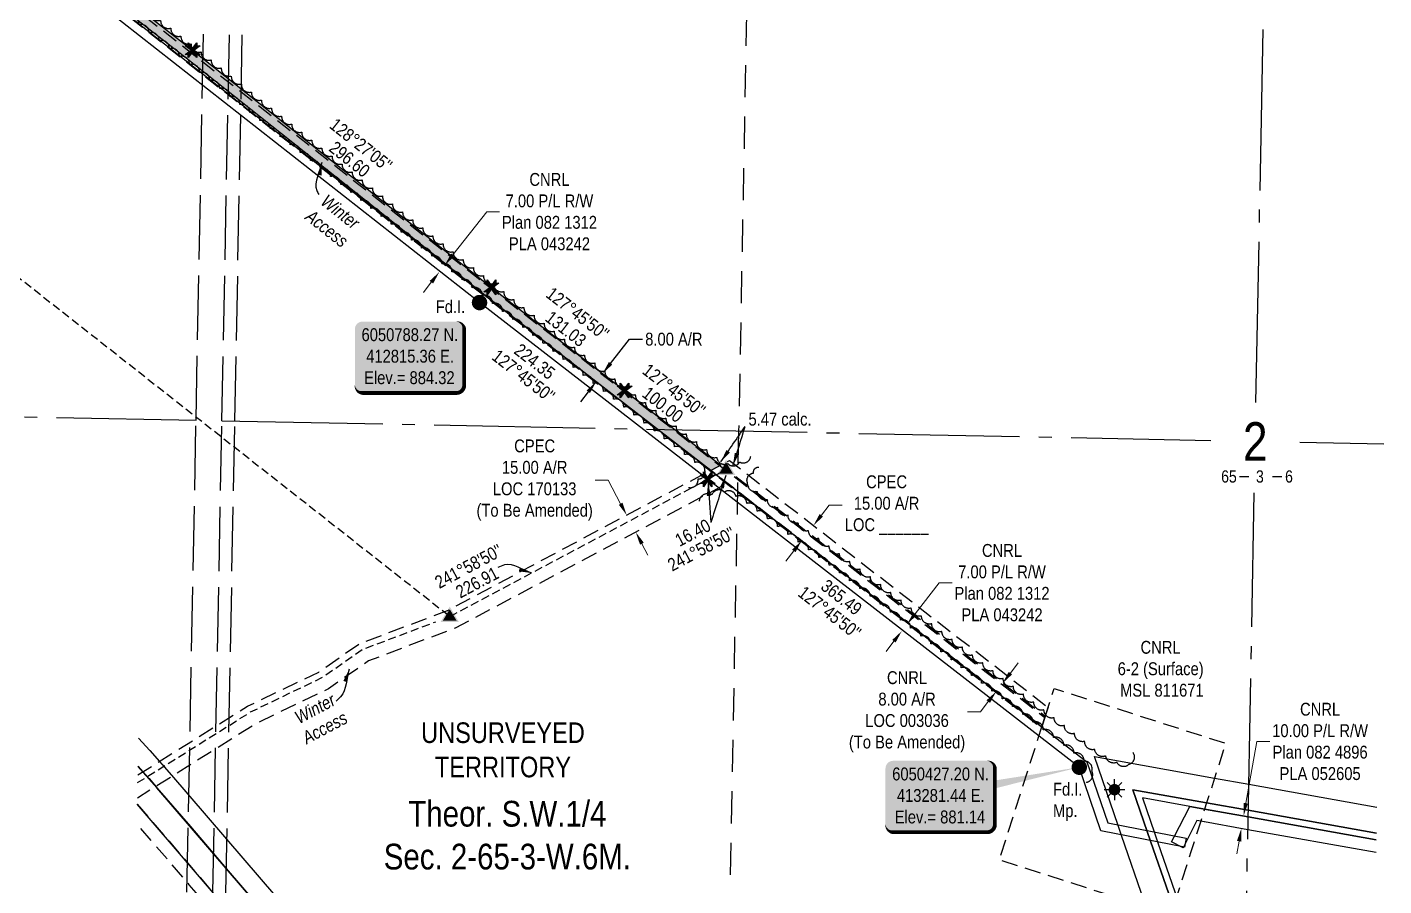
# Model space of a CAD drawing. Extents: x 409289 to 413533, y 6049756 to 6053361.
# Drawn here: x 412464 to 413518, y 6050335 to 6051002 of the extents above; entities that cross this region are included whole.
import ezdxf
from ezdxf.enums import TextEntityAlignment as Align

# ---------------------------------------------------------------- set-up
doc = ezdxf.new("R2010")
doc.units = 0
doc.header["$LTSCALE"] = 5
doc.header["$PDSIZE"] = 50
for name, pattern in [('0', [1, 1, 0]), ('foc-ACCESSROAD', [3.75, 2.5, -1.25]), ('foc-LSD', [8, 5, -3]), ('foc-QUARTERLINE', [33, 25, -3, 2, -3]), ('foc-TIELINE', [1.875, 1.25, -0.625]), ('foc-TRAV', [1.875, 1.25, -0.625]), ('foc-UNSURVEYED', [12.5, 10, -2.5])]:
    doc.linetypes.add(name, pattern=pattern)
doc.layers.get('Defpoints').update_dxf_attribs({"color": 9})
for name, color, linetype in [('10', 1, 'Continuous'), ('9', 3, 'Continuous'), ('C-AR', 13, 'foc-ACCESSROAD'), ('C-SYMBOL', 7, 'Continuous'), ('DETAIL-T', 7, 'Continuous'), ('F-AR', 190, 'foc-ACCESSROAD'), ('F-RW', 190, 'Continuous'), ('F-WS', 190, 'foc-ACCESSROAD'), ('F-WS-S', 190, 'Continuous'), ('L-BD', 7, 'Continuous'), ('L-MON', 1, 'Continuous'), ('L-QSEC', 8, 'foc-QUARTERLINE'), ('L-SECLBL', 7, 'Continuous'), ('L-SECTION-LSD', 7, 'foc-LSD'), ('L-TIE', 7, 'foc-TIELINE'), ('L-UNS-T', 3, 'Continuous'), ('L-USEC', 7, 'foc-UNSURVEYED'), ('P-PROPOSED', 10, 'Continuous'), ('P-PROPOSED-H', 21, 'Continuous'), ('P-TRAV', 4, 'foc-TRAV'), ('P-TXT', 4, 'Continuous'), ('T-BUSH', 110, '0')]:
    doc.layers.add(name, color=color, linetype=linetype)
for name, color, linetype, lineweight in [('C-AR-T', 13, 'Continuous', 9), ('F-AR-T', 190, 'Continuous', 9), ('F-FLOWLINE-T', 190, 'Continuous', 9), ('F-RW-T', 190, 'Continuous', 9), ('F-WS-T', 190, 'Continuous', 9), ('T-TEXT', 48, 'Continuous', 18)]:
    doc.layers.add(name, color=color, linetype=linetype, lineweight=lineweight)
doc.styles.add('175L', font='ARIALN.TTF', dxfattribs={"height": 20})
doc.styles.add('80', font='ARIALN.TTF', dxfattribs={"height": 10})
doc.styles.add('80CG', font='ARIALN.TTF', dxfattribs={"height": 10})
doc.styles.add('80L', font='ARIALN.TTF', dxfattribs={"height": 10})
doc.styles.add('SIMPLEX', font='ARIALN.TTF')
doc.dimstyles.new('Compass 5 000', dxfattribs={"dimscale": 5, "dimtxt": 9, "dimasz": 2, "dimexe": 0.2, "dimexo": 0.0625, "dimgap": 0.5, "dimtad": 0, "dimtih": 1, "dimtoh": 1, "dimzin": 0, "dimdsep": 46, "dimtxsty": '80CG', "dimcen": 0.1, "dimse1": 1, "dimse2": 1, "dimclrd": 256, "dimclrt": 256, "dimaunit": 1, "dimadec": 4, "dimazin": 0, "dimtfac": 0.06, "dimtofl": 0, "dimtmove": 0, "dimatfit": 1, "dimfxl": 0.2, "dimtolj": 1, "dimtzin": 0, "dimlwd": -1, "dimarcsym": 0})

# ---------------------------------------------------------------- blocks, each defined once
blk = doc.blocks.new('L-SECLBL')
at = {"layer": '9', "color": 7}
for p, q in [((-5.1, -27.8), (-12.3, -27.8)), ((20.7, -27.8), (13.5, -27.8))]:
    blk.add_line(p, q, dxfattribs=at)
at = {"layer": '10', "color": 2, "style": 'SIMPLEX'}
blk.add_attdef('SEC', text='', height=30, dxfattribs=at).set_placement((0, 0), align=Align.MIDDLE)
at = {"layer": '10', "color": 5, "style": '80L'}
blk.add_attdef('TWP', text='', height=9.5, dxfattribs=at).set_placement((-14.4, -27.4), align=Align.MIDDLE_RIGHT)
blk.add_attdef('RGE', text='', height=9.5, dxfattribs=at).set_placement((3.6, -27.4), align=Align.MIDDLE_CENTER)
blk.add_attdef('MER', text='', height=9.5, dxfattribs=at).set_placement((23.2, -27.4), align=Align.MIDDLE_LEFT)
blk = doc.blocks.new('GAS')
h = blk.add_hatch(color=255)
h.dxf.hatch_style = 1
edge = h.paths.add_edge_path()
edge.add_arc((0, 0), 0.9, 0, 360)
for p, q in [((-0.81, 0), (-1.62, 0)), ((-0.57, 0.57), (-1.14, 1.14)), ((0, 0.81), (0, 1.62)), ((0.57, 0.57), (1.14, 1.14)), ((1.62, 0), (0.81, 0)), ((-0.57, -0.57), (-1.14, -1.14)), ((0, -0.81), (0, -1.62)), ((1.14, -1.14), (0.57, -0.57))]:
    blk.add_line(p, q)
blk.add_circle((0, 0), 0.8)
blk = doc.blocks.new('*D445')
at = {"layer": 'C-AR-T', "transparency": 16777216}
for p, q in [((412915.2, 6050650.4), (412905.2, 6050650.4)), ((412925, 6050631.9), (412915.2, 6050650.4)), ((412941.5, 6050600.9), (412946.2, 6050592.1))]:
    blk.add_line(p, q, dxfattribs=at)
for points in [[(412926.5, 6050632.7), (412923.6, 6050631.2), (412929.7, 6050623.1)], [(412943, 6050601.7), (412940.1, 6050600.1), (412936.8, 6050609.8)]]:
    blk.add_solid(points, dxfattribs=at)
at = {"layer": 'Defpoints', "color": 0, "transparency": 16777216}
for p in [(412936.8, 6050609.8), (412807.4, 6050558), (412814.5, 6050544.6)]:
    blk.add_point(p, dxfattribs=at)
at = {"layer": 'C-AR-T', "transparency": 16777216, "insert": (412858.2, 6050650.4), "char_height": 10, "attachment_point": 5, "style": '80CG'}
blk.add_mtext('\\A1;CPEC\\P15.00 A/R\\PLOC 170133\\P(To Be Amended)', dxfattribs=at)
blk = doc.blocks.new('*D451')
at = {"layer": 'Defpoints', "color": 0, "transparency": 16777216}
for p in [(413407.4, 6050379.6), (413464.7, 6050379.4), (413462.9, 6050369.6)]:
    blk.add_point(p, dxfattribs=at)
at = {"layer": 'F-RW-T', "transparency": 16777216}
for p, q in [((413410.9, 6050399.2), (413419.5, 6050447.2)), ((413419.5, 6050447.2), (413429.5, 6050447.2)), ((413405.6, 6050369.7), (413403.9, 6050359.9))]:
    blk.add_line(p, q, dxfattribs=at)
for points in [[(413409.2, 6050399.5), (413412.5, 6050398.9), (413409.1, 6050389.3)], [(413404, 6050370), (413407.3, 6050369.4), (413407.4, 6050379.6)]]:
    blk.add_solid(points, dxfattribs=at)
at = {"layer": 'F-RW-T', "transparency": 16777216, "insert": (413468.6, 6050447.2), "char_height": 10, "attachment_point": 5, "style": '80CG'}
blk.add_mtext('\\A1;CNRL\\P10.00 P/L R/W\\PPlan 082 4896\\PPLA 052605', dxfattribs=at)
blk = doc.blocks.new('*D452')
at = {"layer": 'Defpoints', "color": 0, "transparency": 16777216}
for p in [(413143.5, 6050533), (413171.6, 6050520.1), (413167.3, 6050514.5)]:
    blk.add_point(p, dxfattribs=at)
at = {"layer": 'F-AR-T', "transparency": 16777216}
for p, q in [((413153.9, 6050546.5), (413172.6, 6050570.6)), ((413172.6, 6050570.6), (413182.6, 6050570.6)), ((413137.4, 6050525.1), (413131.3, 6050517.2))]:
    blk.add_line(p, q, dxfattribs=at)
for points in [[(413152.6, 6050547.5), (413155.3, 6050545.4), (413147.8, 6050538.6)], [(413136.1, 6050526.1), (413138.7, 6050524.1), (413143.5, 6050533)]]:
    blk.add_solid(points, dxfattribs=at)
at = {"layer": 'F-AR-T', "transparency": 16777216, "insert": (413221.4, 6050570.6), "char_height": 10, "attachment_point": 5, "style": '80CG'}
blk.add_mtext('\\A1;CNRL\\P7.00 P/L R/W\\PPlan 082 1312\\PPLA 043242', dxfattribs=at)
blk = doc.blocks.new('*D453')
at = {"layer": 'Defpoints', "color": 0, "transparency": 16777216}
for p in [(412707.7, 6050871.9), (412712, 6050877.5), (412784.1, 6050812)]:
    blk.add_point(p, dxfattribs=at)
at = {"layer": 'F-AR-T', "transparency": 16777216}
for p, q in [((412794.6, 6050825.3), (412821, 6050858.9)), ((412821, 6050858.9), (412831, 6050858.9)), ((412777.9, 6050804.1), (412771.8, 6050796.2))]:
    blk.add_line(p, q, dxfattribs=at)
for points in [[(412793.3, 6050826.4), (412795.9, 6050824.3), (412788.4, 6050817.5)], [(412776.6, 6050805.1), (412779.3, 6050803.1), (412784.1, 6050812)]]:
    blk.add_solid(points, dxfattribs=at)
at = {"layer": 'F-AR-T', "transparency": 16777216, "insert": (412869.7, 6050858.9), "char_height": 10, "attachment_point": 5, "style": '80CG'}
blk.add_mtext('\\A1;CNRL\\P7.00 P/L R/W\\PPlan 082 1312\\PPLA 043242', dxfattribs=at)
blk = doc.blocks.new('fdia')
at = {"color": 255, "const_width": 1}
blk.add_lwpolyline([(-0.5, 0, 1), (0.5, 0, 1)], format="xyb", close=True, dxfattribs=at)
blk = doc.blocks.new('Fdiaa')
blk.add_blockref('fdia', (0, 0))
blk = doc.blocks.new('fdib')
at = {"color": 1, "const_width": 1.6}
blk.add_lwpolyline([(-0.4, 0, 1), (0.4, 0, 1)], format="xyb", close=True, dxfattribs=at)
at = {"color": 1}
blk.add_circle((0, 0), 0.8, dxfattribs=at)
blk = doc.blocks.new('Fdibb')
blk.add_blockref('fdib', (0, 0))
blk = doc.blocks.new('fdicc')
for name in ['Fdibb', 'Fdiaa']:
    blk.add_blockref(name, (0, 0))
blk = doc.blocks.new('FDI')
blk.add_blockref('fdicc', (0, 0))
blk = doc.blocks.new('*D459')
at = {"layer": 'C-AR-T', "transparency": 16777216}
for p, q in [((413081, 6050623), (413087.1, 6050630.9)), ((413087.1, 6050630.9), (413097.1, 6050630.9)), ((413059.6, 6050595.3), (413053.4, 6050587.4))]:
    blk.add_line(p, q, dxfattribs=at)
for points in [[(413079.7, 6050624), (413082.3, 6050621.9), (413074.9, 6050615.1)], [(413058.2, 6050596.3), (413060.9, 6050594.3), (413065.7, 6050603.2)]]:
    blk.add_solid(points, dxfattribs=at)
at = {"layer": 'Defpoints', "color": 0, "transparency": 16777216}
for p in [(413074.9, 6050615.1), (413106.2, 6050590.7), (413097.1, 6050578.9)]:
    blk.add_point(p, dxfattribs=at)
at = {"layer": 'C-AR-T', "transparency": 16777216, "insert": (413131.7, 6050630.9), "char_height": 10, "attachment_point": 5, "style": '80CG'}
blk.add_mtext('\\A1;CPEC\\P15.00 A/R\\PLOC ______', dxfattribs=at)
blk = doc.blocks.new('*U461')
h = blk.add_hatch(color=254)
edge = h.paths.add_edge_path()
edge.add_line((-36.5, -28.5), (36.5, -28.5))
edge.add_arc((36.5, -22.5), 6, 270, 360)
edge.add_line((42.5, -22.5), (42.5, 21))
edge.add_arc((36.5, 21), 6, 0, 90)
edge.add_line((36.5, 27), (-36.5, 27))
edge.add_arc((-36.5, 21), 6, 90, 180)
edge.add_line((-42.5, 21), (-42.5, -22.5))
edge.add_arc((-36.5, -22.5), 6, 180, 270)
at = {"color": 1, "flags": 128}
blk.add_lwpolyline([(-36.5, -28.5, 3, 3, 0), (36.5, -28.5, 3, 3, 0.414214), (42.5, -22.5, 3, 3, 0), (42.5, 21, 3, 0, 0.414214), (36.5, 27, 0, 0, 0), (-36.5, 27, 0, 0, 0.414214), (-42.5, 21, 0, 0, 0), (-42.5, -22.5, 0, 3, 0.414214)], format="xyseb", close=True, dxfattribs=at)
blk.add_lwpolyline([(31.2, 17, 0, 10, 0), (0, 0, 5, 5, 0)], format="xyseb", dxfattribs=at)
at = {"color": 1, "style": '80'}
blk.add_attdef('ENTER_TEXT_001', (-36, -5), '', height=10, dxfattribs=at)
blk = doc.blocks.new('*U463')
h = blk.add_hatch(color=254)
edge = h.paths.add_edge_path()
edge.add_line((-36.5, -28.5), (36.5, -28.5))
edge.add_arc((36.5, -22.5), 6, 270, 360)
edge.add_line((42.5, -22.5), (42.5, 21))
edge.add_arc((36.5, 21), 6, 0, 90)
edge.add_line((36.5, 27), (-36.5, 27))
edge.add_arc((-36.5, 21), 6, 90, 180)
edge.add_line((-42.5, 21), (-42.5, -22.5))
edge.add_arc((-36.5, -22.5), 6, 180, 270)
at = {"color": 1, "flags": 128}
blk.add_lwpolyline([(-36.5, -28.5, 3, 3, 0), (36.5, -28.5, 3, 3, 0.414214), (42.5, -22.5, 3, 3, 0), (42.5, 21, 3, 0, 0.414214), (36.5, 27, 0, 0, 0), (-36.5, 27, 0, 0, 0.414214), (-42.5, 21, 0, 0, 0), (-42.5, -22.5, 0, 3, 0.414214)], format="xyseb", close=True, dxfattribs=at)
blk.add_lwpolyline([(108.1, 22, 0, 10, 0), (0, 0, 5, 5, 0)], format="xyseb", dxfattribs=at)
at = {"color": 1, "style": '80'}
blk.add_attdef('ENTER_TEXT_001', (-36, -5), '', height=10, dxfattribs=at)
blk = doc.blocks.new('*D473')
at = {"layer": 'Defpoints', "color": 0, "transparency": 16777216}
for p in [(413223.7, 6050490.9), (413216.9, 6050486.1), (413218.8, 6050484.6)]:
    blk.add_point(p, dxfattribs=at)
at = {"layer": 'F-AR-T', "transparency": 16777216}
for p, q in [((413227.9, 6050500.3), (413234, 6050508.2)), ((413210.7, 6050478.2), (413204.6, 6050470.3)), ((413204.6, 6050470.3), (413194.6, 6050470.3))]:
    blk.add_line(p, q, dxfattribs=at)
for points in [[(413226.6, 6050501.3), (413229.2, 6050499.3), (413221.8, 6050492.4)], [(413209.4, 6050479.2), (413212.1, 6050477.2), (413216.9, 6050486.1)]]:
    blk.add_solid(points, dxfattribs=at)
at = {"layer": 'F-AR-T', "transparency": 16777216, "insert": (413147.6, 6050470.3), "char_height": 10, "attachment_point": 5, "style": '80CG'}
blk.add_mtext('\\A1;CNRL\\P8.00 A/R\\PLOC 003036\\P(To Be Amended)', dxfattribs=at)
blk = doc.blocks.new('*D484')
at = {"layer": 'Defpoints', "color": 0, "transparency": 16777216}
for p in [(412911, 6050733.2), (412913.7, 6050731.1), (412908.7, 6050724.8)]:
    blk.add_point(p, dxfattribs=at)
at = {"layer": 'P-TXT', "transparency": 16777216}
for p, q in [((412917.2, 6050741), (412931.9, 6050759.8)), ((412931.9, 6050759.8), (412941.9, 6050759.8)), ((412899.9, 6050719), (412893.7, 6050711.2))]:
    blk.add_line(p, q, dxfattribs=at)
for points in [[(412915.9, 6050742.1), (412918.5, 6050740), (412911, 6050733.2)], [(412898.6, 6050720), (412901.2, 6050718), (412906.1, 6050726.9)]]:
    blk.add_solid(points, dxfattribs=at)
at = {"layer": 'P-TXT', "transparency": 16777216, "insert": (412966.4, 6050759.8), "char_height": 10, "attachment_point": 5, "style": '80CG'}
blk.add_mtext('\\A1;8.00 A/R', dxfattribs=at)
blk = doc.blocks.new('STRIA')
blk.add_hatch(color=255).paths.add_polyline_path([(-0.04, 1.52), (-1.47, -0.87), (1.39, -0.87)])
blk = doc.blocks.new('STRIAA')
blk.add_blockref('STRIA', (0, 0))
blk = doc.blocks.new('STRIB')
at = {"color": 1}
blk.add_solid([(-1.12, -0.67), (-0.04, 1.13), (1.04, -0.67)], dxfattribs=at)
blk = doc.blocks.new('STRIBB')
blk.add_blockref('STRIB', (0, 0))
blk = doc.blocks.new('STRICC')
for name in ['STRIAA', 'STRIBB']:
    blk.add_blockref(name, (0, 0))
blk = doc.blocks.new('fdspike')
blk.add_blockref('STRICC', (0, 0))
blk = doc.blocks.new('TEMP')
h = blk.add_hatch(color=255)
h.dxf.hatch_style = 1
h.paths.add_polyline_path([(0, 0.25), (-0.67, 1.15), (-0.67, 0.67), (-1.15, 0.67), (-0.25, 0), (-1.15, -0.67), (-0.67, -0.67), (-0.67, -1.15), (0, -0.25), (0.67, -1.15), (0.67, -0.67), (1.15, -0.67), (0.25, 0), (1.15, 0.67), (0.67, 0.67), (0.67, 1.15)])
h.paths.add_polyline_path([(0.57, 0.85), (0.57, 0.57), (0.85, 0.57), (0.08, 0), (0.85, -0.57), (0.57, -0.57), (0.57, -0.85), (0, -0.08), (-0.57, -0.85), (-0.57, -0.57), (-0.85, -0.57), (-0.08, 0), (-0.85, 0.57), (-0.57, 0.57), (-0.57, 0.85), (0, 0.08)], flags=16)
h = blk.add_hatch(color=1)
h.dxf.hatch_style = 1
h.paths.add_polyline_path([(0, 0.08), (-0.57, 0.85), (-0.57, 0.57), (-0.85, 0.57), (-0.08, 0), (-0.85, -0.57), (-0.57, -0.57), (-0.57, -0.85), (0, -0.08), (0.57, -0.85), (0.57, -0.57), (0.85, -0.57), (0.08, 0), (0.85, 0.57), (0.57, 0.57), (0.57, 0.85)])
at = {"color": 1}
for p, q in [((-0.08, 0), (0.08, 0)), ((0, 0.08), (0, -0.08))]:
    blk.add_line(p, q, dxfattribs=at)
at = {"color": 255, "flags": 128}
blk.add_lwpolyline([(-0.25, 0), (-1.15, 0.67), (-0.67, 0.67), (-0.67, 1.15), (0, 0.25), (0.67, 1.15), (0.67, 0.67), (1.15, 0.67), (0.25, 0), (1.15, -0.67), (0.67, -0.67), (0.67, -1.15), (0, -0.25), (-0.67, -1.15), (-0.67, -0.67), (-1.15, -0.67)], close=True, dxfattribs=at)
at = {"color": 1, "flags": 128}
blk.add_lwpolyline([(-0.08, 0), (-0.85, 0.57), (-0.57, 0.57), (-0.57, 0.85), (0, 0.08), (0.57, 0.85), (0.57, 0.57), (0.85, 0.57), (0.08, 0), (0.85, -0.57), (0.57, -0.57), (0.57, -0.85), (0, -0.08), (-0.57, -0.85), (-0.57, -0.57), (-0.85, -0.57)], close=True, dxfattribs=at)

msp = doc.modelspace()

# ---------------------------------------------------------------- hatches: boundary and pattern name
at = {"layer": 'P-PROPOSED-H'}
h = msp.add_hatch(color=256, dxfattribs=at)
h.dxf.hatch_style = 1
edge = h.paths.add_edge_path()
edge.add_line((410652.128, 6052141.112), (411103.611, 6051879.568))
edge.add_line((411103.611, 6051879.568), (411364.264, 6051729.42))
edge.add_line((411364.264, 6051729.42), (411449.308, 6051679.335))
edge.add_line((411449.308, 6051679.335), (411712.004, 6051528.886))
edge.add_line((411712.004, 6051528.886), (411766.035, 6051506.271))
edge.add_line((411766.035, 6051506.271), (411970.264, 6051448.281))
edge.add_arc((411913.475, 6051248.278), 207.909, 52.373267, 74.148418, ccw=False)
edge.add_line((412040.406, 6051412.943), (412196.33, 6051292.75))
edge.add_line((412196.33, 6051292.75), (412275.496, 6051231.678))
edge.add_line((412275.496, 6051231.678), (412353.642, 6051169.192))
edge.add_line((412353.642, 6051169.192), (412514.034, 6051045.641))
edge.add_line((412514.034, 6051045.641), (412592.403, 6050984.457))
edge.add_line((412592.403, 6050984.457), (412824.579, 6050800.095))
edge.add_line((412824.579, 6050800.095), (412928.119, 6050719.884))
edge.add_line((412928.119, 6050719.884), (413002.82, 6050662.014))
edge.add_line((413002.82, 6050662.014), (412995.058, 6050657.884))
edge.add_line((412995.058, 6050657.884), (412923.207, 6050713.575))
edge.add_line((412923.207, 6050713.575), (412819.644, 6050793.803))
edge.add_line((412819.644, 6050793.803), (412587.456, 6050978.175))
edge.add_line((412587.456, 6050978.175), (412509.134, 6051039.322))
edge.add_line((412509.134, 6051039.322), (412348.705, 6051162.901))
edge.add_line((412348.705, 6051162.901), (412270.557, 6051225.389))
edge.add_line((412270.557, 6051225.389), (412191.446, 6051286.419))
edge.add_line((412191.446, 6051286.419), (412035.524, 6051406.61))
edge.add_arc((411913.475, 6051248.278), 199.913, 52.373267, 74.148418)
edge.add_line((411968.08, 6051440.589), (411763.39, 6051498.709))
edge.add_line((411763.39, 6051498.709), (411708.468, 6051521.697))
edge.add_line((411708.468, 6051521.697), (411445.292, 6051672.42))
edge.add_line((411445.292, 6051672.42), (411360.239, 6051722.51))
edge.add_line((411360.239, 6051722.51), (411099.611, 6051872.644))
edge.add_line((411099.611, 6051872.644), (410653.316, 6052131.182))
edge.add_line((410653.316, 6052131.182), (410509.268, 6051993.373))
edge.add_line((410509.268, 6051993.373), (410182.716, 6051677.571))
edge.add_line((410182.716, 6051677.571), (410143.771, 6051636.3))
edge.add_line((410143.771, 6051636.3), (410135.549, 6051639.239))
edge.add_line((410135.549, 6051639.239), (410177.072, 6051683.242))
edge.add_line((410177.072, 6051683.242), (410503.725, 6051999.136))
edge.add_line((410503.725, 6051999.136), (410652.128, 6052141.112))

# ---------------------------------------------------------------- linework, layer by layer
at = {"layer": 'C-AR', "flags": 128}
msp.add_lwpolyline([(412549.787, 6050421.219), (412635.067, 6050474.579), (412635.067, 6050474.579), (412635.067, 6050474.579), (412635.067, 6050474.579), (412690.373, 6050501.186), (412721.957, 6050523.175), (412790.352, 6050548.949), (412995.058, 6050657.884), (413008.055, 6050647.815), (412796.543, 6050535.26), (412728.992, 6050509.803), (412697.955, 6050488.195), (412642.316, 6050461.428), (412549.441, 6050403.258)], dxfattribs=at)
msp.add_lwpolyline([(413257.251, 6050473.761), (413252.385, 6050458.564), (412995.058, 6050657.884), (413009.593, 6050665.618)], close=True, dxfattribs=at)
at = {"layer": 'F-AR', "flags": 128}
for points in [[(410648.923, 6052138.046), (410956.617, 6051963.04), (410992.677, 6051942.335), (411022.509, 6051925.206), (411261.715, 6051787.86), (411427.171, 6051692.477), (411562.777, 6051610.641), (411684.35, 6051526.568), (411724.733, 6051520.201), (411726.838, 6051519.234), (411728.252, 6051518.582), (411737.279, 6051514.436), (411749.819, 6051510.799), (411807.217, 6051494.158), (411982.08, 6051443.457), (412032.879, 6051416.343), (412334.565, 6051184.076), (412600.435, 6050975.278), (412630.153, 6050951.938), (412823.6, 6050800.017), (412966.151, 6050689.497), (413254.704, 6050465.806), (413252.107, 6050457.696), (413008.291, 6050646.712), (412999.631, 6050653.425), (412952.751, 6050689.763), (412818.679, 6050793.709), (412629.961, 6050941.918), (412600.242, 6050965.258), (412329.649, 6051177.767), (412028.518, 6051409.604), (411979.047, 6051436.008), (411807.056, 6051485.876), (411734.121, 6051507.024), (411722.741, 6051512.419), (411712.891, 6051513.973), (411681.295, 6051518.955), (411680.46, 6051519.528), (411558.428, 6051603.927), (411423.107, 6051685.589), (411257.731, 6051780.927), (411022.33, 6051916.087), (410992.498, 6051933.216), (410952.609, 6051956.119), (410650.146, 6052128.15), (410509.267, 6051993.371), (410184.331, 6051679.137), (410182.763, 6051677.621), (410143.771, 6051636.3), (410135.435, 6051639.28), (410177.179, 6051683.345), (410184.555, 6051690.479), (410503.736, 6051999.146), (410648.923, 6052138.046)], [(413252.385, 6050458.564), (413254.98, 6050466.669), (413007.152, 6050658.658), (412999.412, 6050654.539)]]:
    msp.add_lwpolyline(points, close=True, dxfattribs=at)
msp.add_lwpolyline([(412549.348, 6050398.398), (412590.055, 6050351.045), (412619.563, 6050316.721), (412991.09, 6049884.527), (412977.633, 6049884.795), (412619.272, 6050301.599), (412589.764, 6050335.917), (412549.056, 6050383.262)], dxfattribs=at)
at = {"layer": 'F-FLOWLINE-T', "flags": 128}
for points in [[(413362.147, 6050364.686), (413353.205, 6050369.196), (413367.266, 6050396.843), (413512.296, 6050371.013)], [(413512.103, 6050360.895), (413372.814, 6050385.702), (413362.115, 6050364.665)]]:
    msp.add_lwpolyline(points, dxfattribs=at)
at = {"layer": 'F-RW'}
for points in [[(410872.823, 6050928.351), (410929.855, 6050966.144), (411404.946, 6051290.001), (411717.376, 6051504.701), (411735.215, 6051507.572), (411980.144, 6051436.545), (412029.612, 6051410.139), (412330.672, 6051177.541), (412819.661, 6050793.79), (413287.409, 6050431.431), (413303.622, 6050383.979), (413364.484, 6050371.994), (413363.132, 6050365.129), (413298.306, 6050377.895), (413281.466, 6050427.184), (412815.359, 6050788.272), (412326.373, 6051172.02), (412025.798, 6051404.243), (411977.494, 6051430.028), (411734.775, 6051500.414), (411715.432, 6051497.301), (411407.769, 6051285.877), (410932.643, 6050961.996), (410872.704, 6050922.276)], [(412550.337, 6050449.832), (412559.055, 6050440.187), (412575.988, 6050421.097), (412631.515, 6050356.505), (413016.933, 6049908.17), (413037.086, 6049883.634), (413017.339, 6049884.005), (413005.442, 6049898.527), (412620.14, 6050346.727), (412564.689, 6050411.23), (412549.915, 6050427.887)], [(413472.395, 6049901.083), (413407.101, 6050097.035), (413333.262, 6050318.622), (413332.013, 6050322.372), (413314.297, 6050374.147), (413311.595, 6050381.822), (413293.189, 6050435.418), (413386.565, 6050418.735), (413413.141, 6050413.986), (413512.776, 6050396.187)], [(412549.916, 6050427.928), (412557.448, 6050419.592), (412557.997, 6050418.985), (412558.516, 6050418.411), (412564.13, 6050411.88), (412564.689, 6050411.23), (412590.633, 6050381.051), (412620.14, 6050346.727), (413005.442, 6049898.527), (413017.339, 6049884.005), (412991.09, 6049884.527), (412619.563, 6050316.721), (412590.056, 6050351.046), (412549.348, 6050398.398)], [(413512.39, 6050375.949), (413412.755, 6050393.75), (413380.414, 6050399.528), (413323.14, 6050409.761), (413334.285, 6050377.316), (413336.917, 6050369.661), (413350.946, 6050328.794), (413354.424, 6050318.358), (413408.241, 6050156.849), (413473.582, 6049960.759)]]:
    msp.add_lwpolyline(points, dxfattribs=at)
at = {"layer": 'F-RW', "flags": 128}
for points in [[(413473.582, 6049960.759), (413408.241, 6050156.849), (413354.424, 6050318.358), (413350.946, 6050328.794), (413336.917, 6050369.661), (413334.285, 6050377.316), (413323.14, 6050409.761), (413380.414, 6050399.528), (413412.755, 6050393.75), (413512.39, 6050375.949)], [(413512.294, 6050370.887), (413412.659, 6050388.688), (413378.876, 6050394.725), (413367.244, 6050396.802), (413330.63, 6050403.344), (413339.96, 6050376.192), (413342.592, 6050368.54), (413355.682, 6050330.397), (413357.007, 6050326.423), (413408.526, 6050171.81), (413473.879, 6049975.683)], [(413512.102, 6050360.838), (413412.468, 6050378.661), (413375.804, 6050385.168), (413372.843, 6050385.75), (413362.147, 6050364.686), (413353.205, 6050369.196), (413355.227, 6050373.173), (413367.244, 6050396.802), (413378.876, 6050394.725), (413412.659, 6050388.688), (413512.294, 6050370.887)]]:
    msp.add_lwpolyline(points, dxfattribs=at)
at = {"layer": 'F-WS', "flags": 128}
msp.add_lwpolyline([(413354.424, 6050318.358), (413352.533, 6050312.452), (413333.262, 6050318.622), (413219.264, 6050355.125), (413249.835, 6050450.601), (413252.107, 6050457.696), (413254.704, 6050465.806), (413261.936, 6050488.393), (413395.205, 6050445.722), (413386.565, 6050418.735), (413380.414, 6050399.528), (413378.876, 6050394.725), (413375.804, 6050385.168), (413368.242, 6050361.488), (413357.007, 6050326.423), (413354.424, 6050318.358)], close=True, dxfattribs=at)
at = {"layer": 'L-QSEC'}
for p, q in [((413418.78, 6050710.515), (413433.523, 6051484.72)), ((411826.759, 6050712.157), (412595.079, 6050696.885)), ((412615.183, 6050696.486), (413383.689, 6050681.219)), ((413452.928, 6050679.844), (413518.157, 6050678.548)), ((413402.895, 6049876.337), (413417.448, 6050640.559))]:
    msp.add_line(p, q, dxfattribs=at)
at = {"layer": 'L-SECTION-LSD', "flags": 128}
for points in [[(413032.089, 6051492.69), (413016.696, 6050688.51)], [(413016.696, 6050688.51), (413001.303, 6049884.324)]]:
    msp.add_lwpolyline(points, dxfattribs=at)
at = {"layer": 'L-TIE'}
msp.add_line((411636.31, 6051452.93), (412792.416, 6050544.386), dxfattribs=at)
at = {"layer": 'L-USEC'}
for p, q in [((412595.079, 6050696.885), (412610.55, 6051501.06)), ((412615.183, 6050696.498), (412630.655, 6051500.673)), ((412625.235, 6050696.305), (412640.707, 6051500.48)), ((412579.608, 6049892.606), (412595.079, 6050696.885)), ((412599.714, 6049892.311), (412615.183, 6050696.499)), ((412609.766, 6049892.111), (412625.235, 6050696.305))]:
    msp.add_line(p, q, dxfattribs=at)
at = {"layer": 'P-PROPOSED', "flags": 128}
msp.add_lwpolyline([(411766.035, 6051506.271), (411970.264, 6051448.281, -0.09529896), (412040.406, 6051412.943), (412196.33, 6051292.75), (412275.496, 6051231.678), (412353.642, 6051169.192), (412514.034, 6051045.641), (412592.403, 6050984.457), (412824.579, 6050800.095), (412928.119, 6050719.884), (413002.82, 6050662.014), (412995.058, 6050657.884), (412923.207, 6050713.575), (412819.644, 6050793.803), (412587.456, 6050978.175), (412509.134, 6051039.322), (412348.705, 6051162.901), (412270.557, 6051225.389), (412191.446, 6051286.419), (412035.524, 6051406.61, 0.09529896), (411968.08, 6051440.589), (411763.39, 6051498.709)], format="xyb", dxfattribs=at)
at = {"layer": 'P-TRAV', "flags": 128}
for points in [[(412792.416, 6050544.386), (413007.152, 6050658.658)], [(412549.672, 6050415.251), (412637.484, 6050470.195), (412692.9, 6050496.855), (412724.302, 6050518.718), (412781.491, 6050540.269)]]:
    msp.add_lwpolyline(points, dxfattribs=at)
at = {"layer": 'T-BUSH', "flags": 128}
for points in [[(411755.022, 6051529.291, 0.52056705), (411749.794, 6051521.394, 0.52056705), (411755.799, 6051514.688, 0.52056705), (411764.793, 6051510.515, 0.52056705), (411774.276, 6051507.356, 0.52056705), (411783.807, 6051504.35, 0.52056705), (411793.416, 6051501.595, 0.52056705), (411803.024, 6051498.841, 0.52056705), (411812.633, 6051496.087, 0.52056705), (411822.241, 6051493.332, 0.52056705), (411831.85, 6051490.578, 0.52056705), (411841.459, 6051487.823, 0.52056705), (411851.067, 6051485.069, 0.52056705), (411860.676, 6051482.315, 0.52056705), (411870.285, 6051479.56, 0.52056705), (411879.897, 6051476.821, 0.52056705), (411889.519, 6051474.114, 0.52056705), (411899.141, 6051471.406, 0.52056705), (411908.763, 6051468.699, 0.52056705), (411918.385, 6051465.991, 0.52056705), (411928.007, 6051463.284, 0.52056705), (411937.629, 6051460.576, 0.52056705), (411947.251, 6051457.869, 0.52056705), (411956.873, 6051455.162, 0.52056705), (411966.495, 6051452.454, 0.52056705), (411976.037, 6051449.496, 0.52056705), (411985.459, 6051446.158, 0.52056705), (411994.765, 6051442.55, 0.52056705), (412003.679, 6051438.028, 0.52056705), (412012.593, 6051433.505, 0.52056705), (412021.247, 6051428.536, 0.52056705), (412029.583, 6051423.02, 0.52056705), (412037.91, 6051417.491, 0.52056705), (412045.992, 6051411.61, 0.52056705), (412054.075, 6051405.73, 0.52056705), (412062.158, 6051399.849, 0.52056705), (412070.066, 6051393.739, 0.52056705), (412077.889, 6051387.517, 0.52056705), (412085.712, 6051381.295, 0.52056705), (412093.535, 6051375.073, 0.52056705), (412101.358, 6051368.852, 0.52056705), (412109.181, 6051362.63, 0.52056705), (412117.004, 6051356.408, 0.52056705), (412124.946, 6051350.34, 0.52056705), (412132.927, 6051344.321, 0.52056705), (412140.908, 6051338.303, 0.52056705), (412148.888, 6051332.284, 0.52056705), (412156.869, 6051326.266, 0.52056705), (412164.849, 6051320.247, 0.52056705), (412172.83, 6051314.229, 0.52056705), (412180.81, 6051308.21, 0.52056705), (412188.791, 6051302.192, 0.52056705), (412196.771, 6051296.173, 0.52056705), (412204.697, 6051290.083, 0.52056705), (412212.611, 6051283.977, 0.52056705), (412220.526, 6051277.872, 0.52056705), (412228.44, 6051271.766, 0.52056705), (412236.354, 6051265.661, 0.52056705), (412244.269, 6051259.555, 0.52056705), (412252.183, 6051253.45, 0.52056705), (412260.097, 6051247.345, 0.52056705), (412268.011, 6051241.239, 0.52056705), (412275.926, 6051235.134, 0.52056705), (412283.752, 6051228.916, 0.52056705), (412291.558, 6051222.674, 0.52056705), (412299.365, 6051216.431, 0.52056705), (412307.172, 6051210.189, 0.52056705), (412314.979, 6051203.947, 0.52056705), (412322.785, 6051197.704, 0.52056705), (412330.592, 6051191.462, 0.52056705), (412338.399, 6051185.22, 0.52056705), (412346.206, 6051178.978, 0.52056705), (412354.012, 6051172.735, 0.52056705), (412361.891, 6051166.584, 0.52056705), (412369.787, 6051160.455, 0.52056705), (412377.683, 6051154.326, 0.52056705), (412385.579, 6051148.197, 0.52056705), (412393.475, 6051142.068, 0.52056705), (412401.371, 6051135.939, 0.52056705), (412409.267, 6051129.809, 0.52056705), (412417.163, 6051123.68, 0.52056705), (412425.058, 6051117.551, 0.52056705), (412432.954, 6051111.422, 0.52056705), (412440.882, 6051105.334, 0.52056705), (412448.823, 6051099.263, 0.52056705), (412456.764, 6051093.193, 0.52056705), (412464.706, 6051087.123, 0.52056705), (412472.647, 6051081.052, 0.52056705), (412480.588, 6051074.982, 0.52056705), (412488.529, 6051068.912, 0.52056705), (412496.47, 6051062.841, 0.52056705), (412504.412, 6051056.771, 0.52056705), (412512.353, 6051050.701, 0.52056705), (412520.259, 6051044.585, 0.52056705), (412528.138, 6051038.434, 0.52056705), (412536.017, 6051032.283, 0.52056705), (412543.896, 6051026.132, 0.52056705), (412551.775, 6051019.981, 0.52056705), (412559.653, 6051013.83, 0.52056705), (412567.532, 6051007.679, 0.52056705), (412575.411, 6051001.527, 0.52056705), (412583.29, 6050995.376, 0.52056705), (412591.169, 6050989.225, 0.52056705), (412599.011, 6050983.028, 0.52056705), (412606.83, 6050976.801, 0.52056705), (412614.649, 6050970.573, 0.52056705), (412622.467, 6050964.346, 0.52056705), (412630.286, 6050958.119, 0.52056705), (412638.105, 6050951.892, 0.52056705), (412645.924, 6050945.665, 0.52056705), (412653.743, 6050939.437, 0.52056705), (412661.561, 6050933.21, 0.52056705), (412669.38, 6050926.983, 0.52056705), (412677.211, 6050920.77, 0.52056705), (412685.049, 6050914.568, 0.52056705), (412692.888, 6050908.366, 0.52056705), (412700.726, 6050902.163, 0.52056705), (412708.565, 6050895.961, 0.52056705), (412716.403, 6050889.759, 0.52056705), (412724.242, 6050883.556, 0.52056705), (412732.08, 6050877.354, 0.52056705), (412739.919, 6050871.151, 0.52056705), (412747.757, 6050864.949, 0.52056705), (412755.596, 6050858.747, 0.52056705), (412763.438, 6050852.549, 0.52056705), (412771.293, 6050846.367, 0.52056705), (412779.147, 6050840.185, 0.52056705), (412787.002, 6050834.003, 0.52056705), (412794.857, 6050827.821, 0.52056705), (412802.712, 6050821.64, 0.52056705), (412810.566, 6050815.458, 0.52056705), (412818.421, 6050809.276, 0.52056705), (412826.276, 6050803.094, 0.52056705), (412834.131, 6050796.912, 0.52056705), (412841.986, 6050790.732, 0.52056705), (412849.846, 6050784.556, 0.52056705), (412857.705, 6050778.38, 0.52056705), (412865.565, 6050772.204, 0.52056705), (412873.424, 6050766.029, 0.52056705), (412881.284, 6050759.853, 0.52056705), (412889.143, 6050753.677, 0.52056705), (412897.003, 6050747.501, 0.52056705), (412904.862, 6050741.325, 0.52056705), (412912.722, 6050735.15, 0.52056705), (412920.602, 6050729, 0.52056705), (412928.52, 6050722.9, 0.52056705), (412936.438, 6050716.8, 0.52056705), (412944.357, 6050710.7, 0.52056705), (412952.275, 6050704.6, 0.52056705), (412960.194, 6050698.5, 0.52056705), (412968.112, 6050692.4, 0.52056705), (412976.03, 6050686.3, 0.52056705), (412983.949, 6050680.199, 0.52056705), (412991.867, 6050674.099, 0.52056705), (412999.786, 6050667.999, 0.52056705), (413008.408, 6050663.137, 0.52056705), (413017.471, 6050664.331, 0.52056705), (413026.125, 6050668.735, 0.52056705)], [(412977.736, 6050644.586, 0.52056705), (412985.188, 6050651.247, 0.52056705), (412990.488, 6050657.836, 0.52056705), (412982.602, 6050663.978, 0.52056705), (412974.716, 6050670.12, 0.52056705), (412966.83, 6050676.262, 0.52056705), (412958.944, 6050682.404, 0.52056705), (412951.058, 6050688.546, 0.52056705), (412943.173, 6050694.688, 0.52056705), (412935.287, 6050700.831, 0.52056705), (412927.401, 6050706.973, 0.52056705), (412919.515, 6050713.115, 0.52056705), (412911.629, 6050719.257, 0.52056705), (412903.783, 6050725.45, 0.52056705), (412895.954, 6050731.664, 0.52056705), (412888.125, 6050737.878, 0.52056705), (412880.296, 6050744.092, 0.52056705), (412872.466, 6050750.306, 0.52056705), (412864.637, 6050756.52, 0.52056705), (412856.808, 6050762.734, 0.52056705), (412848.979, 6050768.949, 0.52056705), (412841.15, 6050775.163, 0.52056705), (412833.32, 6050781.377, 0.52056705), (412825.447, 6050787.535, 0.52056705), (412817.57, 6050793.689, 0.52056705), (412809.694, 6050799.843, 0.52056705), (412801.817, 6050805.997, 0.52056705), (412793.941, 6050812.151, 0.52056705), (412786.065, 6050818.305, 0.52056705), (412778.188, 6050824.46, 0.52056705), (412770.312, 6050830.614, 0.52056705), (412762.435, 6050836.768, 0.52056705), (412754.559, 6050842.922, 0.52056705), (412746.706, 6050849.106, 0.52056705), (412738.856, 6050855.294, 0.52056705), (412731.006, 6050861.482, 0.52056705), (412723.156, 6050867.67, 0.52056705), (412715.306, 6050873.858, 0.52056705), (412707.457, 6050880.046, 0.52056705), (412699.607, 6050886.234, 0.52056705), (412691.757, 6050892.422, 0.52056705), (412683.907, 6050898.61, 0.52056705), (412676.057, 6050904.798, 0.52056705), (412668.207, 6050910.986, 0.52056705), (412660.373, 6050917.194, 0.52056705), (412652.554, 6050923.421, 0.52056705), (412644.734, 6050929.647, 0.52056705), (412636.914, 6050935.873, 0.52056705), (412629.095, 6050942.099, 0.52056705), (412621.275, 6050948.326, 0.52056705), (412613.456, 6050954.552, 0.52056705), (412605.636, 6050960.778, 0.52056705), (412597.817, 6050967.004, 0.52056705), (412589.997, 6050973.231, 0.52056705), (412582.154, 6050979.427, 0.52056705), (412574.29, 6050985.597, 0.52056705), (412566.426, 6050991.768, 0.52056705), (412558.562, 6050997.938, 0.52056705), (412550.698, 6051004.108, 0.52056705), (412542.834, 6051010.278, 0.52056705), (412534.97, 6051016.448, 0.52056705), (412527.106, 6051022.618, 0.52056705), (412519.242, 6051028.788, 0.52056705), (412511.378, 6051034.958, 0.52056705), (412503.483, 6051041.087, 0.52056705), (412495.557, 6051047.178, 0.52056705), (412487.631, 6051053.269, 0.52056705), (412479.706, 6051059.359, 0.52056705), (412471.78, 6051065.45, 0.52056705), (412463.854, 6051071.54, 0.52056705), (412455.929, 6051077.631, 0.52056705), (412448.003, 6051083.721, 0.52056705), (412440.077, 6051089.812, 0.52056705), (412432.151, 6051095.902, 0.52056705), (412424.236, 6051102.006, 0.52056705), (412416.336, 6051108.131, 0.52056705), (412408.437, 6051114.255, 0.52056705), (412400.537, 6051120.38, 0.52056705), (412392.638, 6051126.504, 0.52056705), (412384.738, 6051132.629, 0.52056705), (412376.839, 6051138.754, 0.52056705), (412368.939, 6051144.878, 0.52056705), (412361.04, 6051151.003, 0.52056705), (412353.141, 6051157.127, 0.52056705), (412345.254, 6051163.268, 0.52056705), (412337.399, 6051169.449, 0.52056705), (412329.544, 6051175.631, 0.52056705), (412321.689, 6051181.812, 0.52056705), (412313.834, 6051187.994, 0.52056705), (412305.979, 6051194.175, 0.52056705), (412298.124, 6051200.357, 0.52056705), (412290.269, 6051206.538, 0.52056705), (412282.414, 6051212.72, 0.52056705), (412274.559, 6051218.901, 0.52056705), (412266.683, 6051225.057, 0.52056705), (412258.764, 6051231.155, 0.52056705), (412250.844, 6051237.254, 0.52056705), (412242.925, 6051243.353, 0.52056705), (412235.005, 6051249.451, 0.52056705), (412227.086, 6051255.55, 0.52056705), (412219.166, 6051261.649, 0.52056705), (412211.247, 6051267.747, 0.52056705), (412203.327, 6051273.846, 0.52056705), (412195.408, 6051279.944, 0.52056705), (412187.484, 6051286.038, 0.52056705), (412179.551, 6051292.119, 0.52056705), (412171.618, 6051298.2, 0.52056705), (412163.686, 6051304.282, 0.52056705), (412155.753, 6051310.363, 0.52056705), (412147.82, 6051316.444, 0.52056705), (412139.887, 6051322.525, 0.52056705), (412131.954, 6051328.606, 0.52056705), (412124.021, 6051334.687, 0.52056705), (412116.088, 6051340.768, 0.52056705), (412108.184, 6051346.887, 0.52056705), (412100.337, 6051353.079, 0.52056705), (412092.491, 6051359.271, 0.52056705), (412084.644, 6051365.464, 0.52056705), (412076.798, 6051371.656, 0.52056705), (412068.951, 6051377.848, 0.52056705), (412061.105, 6051384.04, 0.52056705), (412053.214, 6051390.175, 0.52056705), (412045.265, 6051396.236, 0.52056705), (412037.317, 6051402.297, 0.52056705), (412029.217, 6051408.138, 0.52056705), (412020.724, 6051413.408, 0.52056705), (412012.231, 6051418.679, 0.52056705), (412003.299, 6051423.125, 0.52056705), (411994.183, 6051427.226, 0.52056705), (411985.053, 6051431.293, 0.52056705), (411975.748, 6051434.943, 0.52056705), (411966.378, 6051438.401, 0.52056705), (411956.76, 6051441.125, 0.52056705), (411947.143, 6051443.848, 0.52056705), (411937.525, 6051446.571, 0.52056705), (411927.908, 6051449.294, 0.52056705), (411918.29, 6051452.017, 0.52056705), (411908.673, 6051454.74, 0.52056705), (411899.055, 6051457.463, 0.52056705), (411889.438, 6051460.187, 0.52056705), (411879.82, 6051462.91, 0.52056705), (411870.209, 6051465.654, 0.52056705), (411860.612, 6051468.451, 0.52056705), (411851.016, 6051471.247, 0.52056705), (411841.42, 6051474.044, 0.52056705), (411831.823, 6051476.841, 0.52056705), (411822.227, 6051479.637, 0.52056705), (411812.631, 6051482.434, 0.52056705), (411803.034, 6051485.231, 0.52056705), (411793.438, 6051488.027, 0.52056705), (411783.841, 6051490.824, 0.52056705), (411774.253, 6051493.649, 0.52056705), (411764.689, 6051496.552, 0.52056705), (411755.108, 6051499.396, 0.52056705), (411745.408, 6051501.811, 0.52056705), (411735.61, 6051503.668, 0.52056705), (411725.67, 6051504.72, 0.52056705), (411716.304, 6051503.085, 0.52056705), (411708.271, 6051498.423, 0.52056705)], [(413323.041, 6050438.666, -0.52056705), (413319.8, 6050429.211, -0.52056705), (413310.737, 6050431.024, -0.52056705), (413302.093, 6050436.045, -0.52056705), (413293.459, 6050441.078, -0.52056705), (413285.643, 6050447.309, -0.52056705), (413277.801, 6050453.506, -0.52056705), (413269.876, 6050459.598, -0.52056705), (413261.951, 6050465.69, -0.52056705), (413254.027, 6050471.782, -0.52056705), (413246.102, 6050477.874, -0.52056705), (413238.178, 6050483.966, -0.52056705), (413230.253, 6050490.058, -0.52056705), (413222.328, 6050496.15, -0.52056705), (413214.404, 6050502.242, -0.52056705), (413206.479, 6050508.334, -0.52056705), (413198.552, 6050514.423, -0.52056705), (413190.615, 6050520.498, -0.52056705), (413182.678, 6050526.574, -0.52056705), (413174.74, 6050532.65, -0.52056705), (413166.803, 6050538.725, -0.52056705), (413158.866, 6050544.801, -0.52056705), (413150.929, 6050550.877, -0.52056705), (413142.992, 6050556.952, -0.52056705), (413135.055, 6050563.028, -0.52056705), (413127.118, 6050569.104, -0.52056705), (413119.162, 6050575.155, -0.52056705), (413111.155, 6050581.138, -0.52056705), (413103.147, 6050587.121, -0.52056705), (413095.14, 6050593.103, -0.52056705), (413087.132, 6050599.086, -0.52056705), (413079.125, 6050605.069, -0.52056705), (413071.117, 6050611.051, -0.52056705), (413063.11, 6050617.034, -0.52056705), (413055.103, 6050623.017, -0.52056705), (413047.095, 6050629, -0.52056705), (413039.145, 6050635.055, -0.52056705), (413031.44, 6050641.423, -0.52056705), (413023.736, 6050647.791, -0.52056705), (413028.403, 6050655.828, -0.52056705), (413032.442, 6050660.351, -0.52056705)], [(413286.726, 6050415.458, 0.52056705), (413291.235, 6050424.142, 0.52056705), (413285.177, 6050431.934, 0.52056705), (413277.33, 6050438.125, 0.52056705), (413269.39, 6050444.197, 0.52056705), (413261.415, 6050450.222, 0.52056705), (413253.439, 6050456.247, 0.52056705), (413245.464, 6050462.272, 0.52056705), (413237.488, 6050468.297, 0.52056705), (413229.513, 6050474.322, 0.52056705), (413221.537, 6050480.348, 0.52056705), (413213.561, 6050486.373, 0.52056705), (413205.586, 6050492.398, 0.52056705), (413197.61, 6050498.423, 0.52056705), (413189.669, 6050504.493, 0.52056705), (413181.805, 6050510.663, 0.52056705), (413173.941, 6050516.833, 0.52056705), (413166.077, 6050523.003, 0.52056705), (413158.213, 6050529.173, 0.52056705), (413150.349, 6050535.343, 0.52056705), (413142.485, 6050541.513, 0.52056705), (413134.621, 6050547.683, 0.52056705), (413126.757, 6050553.853, 0.52056705), (413118.893, 6050560.024, 0.52056705), (413110.984, 6050566.134, 0.52056705), (413102.992, 6050572.138, 0.52056705), (413095, 6050578.141, 0.52056705), (413087.008, 6050584.145, 0.52056705), (413079.016, 6050590.148, 0.52056705), (413071.025, 6050596.152, 0.52056705), (413063.033, 6050602.156, 0.52056705), (413055.041, 6050608.159, 0.52056705), (413047.049, 6050614.163, 0.52056705), (413039.057, 6050620.166, 0.52056705), (413031.069, 6050626.174, 0.52056705), (413023.089, 6050632.194, 0.52056705), (413014.711, 6050637.607, 0.52056705), (413005.639, 6050641.074, 0.52056705), (412995.86, 6050639.002, 0.52056705), (412986.021, 6050633.953, 0.52056705)]]:
    msp.add_lwpolyline(points, format="xyb", dxfattribs=at)

# ---------------------------------------------------------------- block references
at = {"layer": 'DETAIL-T', "color": 3}
ref = msp.add_blockref('*U461', (412760.966, 6050746.549), dxfattribs=at)
ref.add_attrib('ENTER_TEXT_001', '6050788.27 N.', (412723.671, 6050758.322), dxfattribs={"layer": '0', "color": 1, "height": 10, "style": '80'})
ref.add_attrib('ENTER_TEXT_002', '412815.36 E.', (412727.31, 6050741.614), dxfattribs={"layer": '0', "color": 1, "height": 10, "style": '80'})
ref.add_attrib('ENTER_TEXT_003', 'Elev.= 884.32', (412725.622, 6050724.906), dxfattribs={"layer": '0', "color": 1, "height": 10, "style": '80'})
ref = msp.add_blockref('*U463', (413173.351, 6050405.201), dxfattribs=at)
ref.add_attrib('ENTER_TEXT_001', '6050427.20 N.', (413136.055, 6050416.974), dxfattribs={"layer": '0', "color": 1, "height": 10, "style": '80'})
ref.add_attrib('ENTER_TEXT_002', '413281.44 E.', (413139.694, 6050400.266), dxfattribs={"layer": '0', "color": 1, "height": 10, "style": '80'})
ref.add_attrib('ENTER_TEXT_003', 'Elev.= 881.14', (413137.986, 6050383.559), dxfattribs={"layer": '0', "color": 1, "height": 10, "style": '80'})
at = {"layer": 'F-WS-S', "color": 1, "xscale": 4.999999999999976, "yscale": 4.999999999999976, "zscale": 4.999999999999976}
msp.add_blockref('GAS', (413308.796, 6050409.749), dxfattribs=at)
at = {"layer": 'L-MON'}
for name, p, xscale, yscale, zscale in [('TEMP', (412592.403, 6050984.457), 4.997814999999998, 4.997814999999998, 4.997814999999998), ('TEMP', (412824.579, 6050800.095), 4.997814999999998, 4.997814999999998, 4.997814999999998), ('TEMP', (412928.119, 6050719.884), 4.997814999999998, 4.997814999999998, 4.997814999999998), ('TEMP', (412992.639, 6050650.935), 4.997814999999997, 4.997814999999997, 4.997814999999997), ('fdspike', (413007.152, 6050658.658), 4.999999999999996, 4.999999999999996, 4.999999999999996), ('fdspike', (412792.416, 6050544.386), 4.997799999999994, 4.997799999999994, 4.997799999999994)]:
    msp.add_blockref(name, p, dxfattribs=dict(at, xscale=xscale, yscale=yscale, zscale=zscale))
at = {"layer": 'L-MON', "color": 1, "xscale": 4.999999999999988, "yscale": 4.999999999999988, "zscale": 4.999999999999988}
for p in [(412815.359, 6050788.272), (413281.443, 6050427.202)]:
    msp.add_blockref('FDI', p, dxfattribs=at)
at = {"layer": 'L-SECLBL', "xscale": 0.9995596, "yscale": 0.9995596, "zscale": 0.9995596}
msp.add_blockref('L-SECLBL', (413418.209, 6050680.533), dxfattribs=at).add_auto_attribs({'SEC': '2', 'TWP': '65', 'RGE': '3', 'MER': '6'})

# ---------------------------------------------------------------- texts
at = {"layer": 'C-SYMBOL', "color": 3, "insert": (412836.994, 6050401.068), "char_height": 19.99119, "width": 190.41624, "attachment_point": 2, "style": '175L'}
msp.add_mtext('Theor. S.W.1/4 \\PSec. 2-65-3-W.6M.', dxfattribs=at)
at = {"layer": 'F-WS-T', "insert": (413311.027, 6050525.388), "char_height": 9.9956, "attachment_point": 1, "style": '80L'}
msp.add_mtext_dynamic_manual_height_columns('\\pi18.01955;CNRL\\P\\pi0.25453;6-2 (Surface) \\P\\pi2.12955;MSL 811671', width=66.22362, gutter_width=50, heights=[0], dxfattribs=at)
at = {"layer": 'L-BD', "style": '80L'}
for s, height, rotation, p in [("128°27'05''", 9.99563, 321.5483, (412723.254, 6050910.868)), ('296.60', 9.9956, 321.5483, (412714.396, 6050899.713)), ("127°45'50''", 9.99563, 322.2355, (412891.653, 6050779.745)), ('131.03', 9.9956, 322.2355, (412882.471, 6050767.892)), ('224.35', 9.9956, 322.2355, (412858.283, 6050742.547)), ("127°45'50''", 9.99563, 322.2355, (412849.56, 6050731.287)), ("127°45'50''", 9.99563, 322.2355, (412966.557, 6050720.284)), ('100.00', 9.9956, 322.2355, (412957.834, 6050709.024)), ("241°58'50''", 9.9956, 28.0197, (412987.791, 6050596.87)), ('16.40', 9.9956, 28.0197, (412981.1, 6050609.445)), ("241°58'50''", 9.99563, 28.0197, (412806.828, 6050583.395)), ('226.91', 9.9956, 28.0197, (412813.52, 6050570.821)), ('365.49', 9.9956, 322.2355, (413096.677, 6050559.297)), ("127°45'50''", 9.99563, 322.2355, (413087.495, 6050547.445))]:
    msp.add_text(s, height=height, rotation=rotation, dxfattribs=at).set_placement(p, align=Align.MIDDLE)
msp.add_text('5.47 calc.', height=9.9956, dxfattribs=at).set_placement((413048.899, 6050697.889), align=Align.MIDDLE)
at = {"layer": 'L-MON', "char_height": 9.9956, "attachment_point": 1, "style": '80L'}
for s, width, insert in [('Fd.I.', 5.16712, (412781.349, 6050790.063)), ('Fd.I. \\PMp.', 22.03436, (413261.028, 6050415.112))]:
    msp.add_mtext_dynamic_manual_height_columns(s, width=width, gutter_width=49.978, heights=[0], dxfattribs=dict(at, insert=insert))
at = {"layer": 'L-UNS-T', "color": 3, "insert": (412833.562, 6050440.592), "char_height": 15.99295, "attachment_point": 5, "style": '80L'}
msp.add_mtext_dynamic_manual_height_columns('UNSURVEYED TERRITORY', width=126.35808, gutter_width=47.479, heights=[0], dxfattribs=at)
at = {"layer": 'T-TEXT', "char_height": 9.9956, "attachment_point": 1, "style": '80L'}
for s, width, insert, rotation in [('\\pi15.40133;{\\fArial Narrow|b0|i1|c0|p34;Winter \\P\\pi13.28085;Access}', 63.44858, (412685.295, 6050882.546), 321.649803), ('\\pi20.17072;{\\fArial Narrow|b0|i1|c0|p34;Winter \\P\\pi18.05023;Access}', 72.98735, (412652.714, 6050459.926), 28.018939)]:
    msp.add_mtext_dynamic_manual_height_columns(s, width=width, gutter_width=49.978, heights=[0], dxfattribs=dict(at, insert=insert, rotation=rotation))

# ---------------------------------------------------------------- dimensions: what is measured, and where the dimension line sits
at = {"layer": 'C-AR-T'}
dim = msp.add_linear_dim(base=(412936.834, 6050609.753), p1=(412807.362, 6050558.001), p2=(412814.472, 6050544.639), angle=298.019187, text='CPEC\\P15.00 A/R\\PLOC 170133\\P(To Be Amended)', dimstyle='Compass 5 000', dxfattribs=at)
dim.commit()
dim.dimension.update_dxf_attribs({"geometry": '*D445', "text_midpoint": (412858.212, 6050650.356), "dimtype": 161})
dim = msp.add_aligned_dim(p1=(413097.055, 6050578.897), p2=(413106.237, 6050590.749), distance=39.688, text='CPEC\\P15.00 A/R\\PLOC ______', dimstyle='Compass 5 000', dxfattribs=at)
dim.commit()
dim.dimension.update_dxf_attribs({"geometry": '*D459', "text_midpoint": (413131.715, 6050630.866)})
at = {"layer": 'F-AR-T'}
for base, p1, p2, angle, picture, middle in [((412784.117, 6050811.953), (412712.045, 6050877.453), (412707.723, 6050871.949), 231.856041, '*D453', (412869.695, 6050858.906)), ((413143.52, 6050533.021), (413171.637, 6050520.08), (413167.349, 6050514.548), 232.215441, '*D452', (413221.354, 6050570.596))]:
    dim = msp.add_linear_dim(base=base, p1=p1, p2=p2, angle=angle, text='CNRL\\P7.00 P/L R/W\\PPlan 082 1312\\PPLA 043242', dimstyle='Compass 5 000', dxfattribs=at)
    dim.commit()
    dim.dimension.update_dxf_attribs({"geometry": picture, "text_midpoint": middle, "dimtype": 161})
dim = msp.add_aligned_dim(p1=(413223.673, 6050490.922), p2=(413218.776, 6050484.6), distance=-2.427, text='CNRL\\P8.00 A/R\\PLOC 003036\\P(To Be Amended)', dimstyle='Compass 5 000', dxfattribs=at)
dim.commit()
dim.dimension.update_dxf_attribs({"geometry": '*D473', "text_midpoint": (413147.593, 6050470.276)})
at = {"layer": 'F-RW-T'}
dim = msp.add_linear_dim(base=(413407.378, 6050379.572), p1=(413464.665, 6050379.397), p2=(413462.919, 6050369.637), angle=259.857791, text='CNRL\\P10.00 P/L R/W\\PPlan 082 4896\\PPLA 052605', dimstyle='Compass 5 000', dxfattribs=at)
dim.commit()
dim.dimension.update_dxf_attribs({"geometry": '*D451', "text_midpoint": (413468.567, 6050447.226), "dimtype": 161})
at = {"layer": 'P-TXT'}
dim = msp.add_linear_dim(base=(412911.009, 6050733.178), p1=(412908.735, 6050724.797), p2=(412913.672, 6050731.087), angle=51.875761, text='8.00 A/R', dimstyle='Compass 5 000', dxfattribs=at)
dim.commit()
dim.dimension.update_dxf_attribs({"geometry": '*D484', "text_midpoint": (412966.381, 6050759.798), "dimtype": 161})

# ---------------------------------------------------------------- leaders
at = {"layer": 'L-BD', "path_type": 1}
for points in [[(413002.917, 6050664.499), (413021.729, 6050691.947)], [(413012.323, 6050661.491), (413021.729, 6050691.947)], [(412992.916, 6050648.095), (412995.102, 6050617.377)], [(413006.805, 6050653.879), (412995.102, 6050617.377)], [(412855.934, 6050578.125), (412834.869, 6050584.44), (412829.517, 6050582.489)]]:
    msp.add_leader(points, dimstyle='Compass 5 000', override={"dimgap": 0.5, "dimtad": 0}, dxfattribs=at)
at = {"layer": 'T-TEXT', "path_type": 1}
for points in [[(412692.723, 6050897.139), (412688.877, 6050875.473), (412690.367, 6050872.303)], [(412714.053, 6050503.314), (412707.415, 6050481.936), (412703.911, 6050478.619)]]:
    msp.add_leader(points, dimstyle='Compass 5 000', override={"dimgap": 0.5, "dimtad": 0}, dxfattribs=at)

doc.saveas('drawing.dxf')
